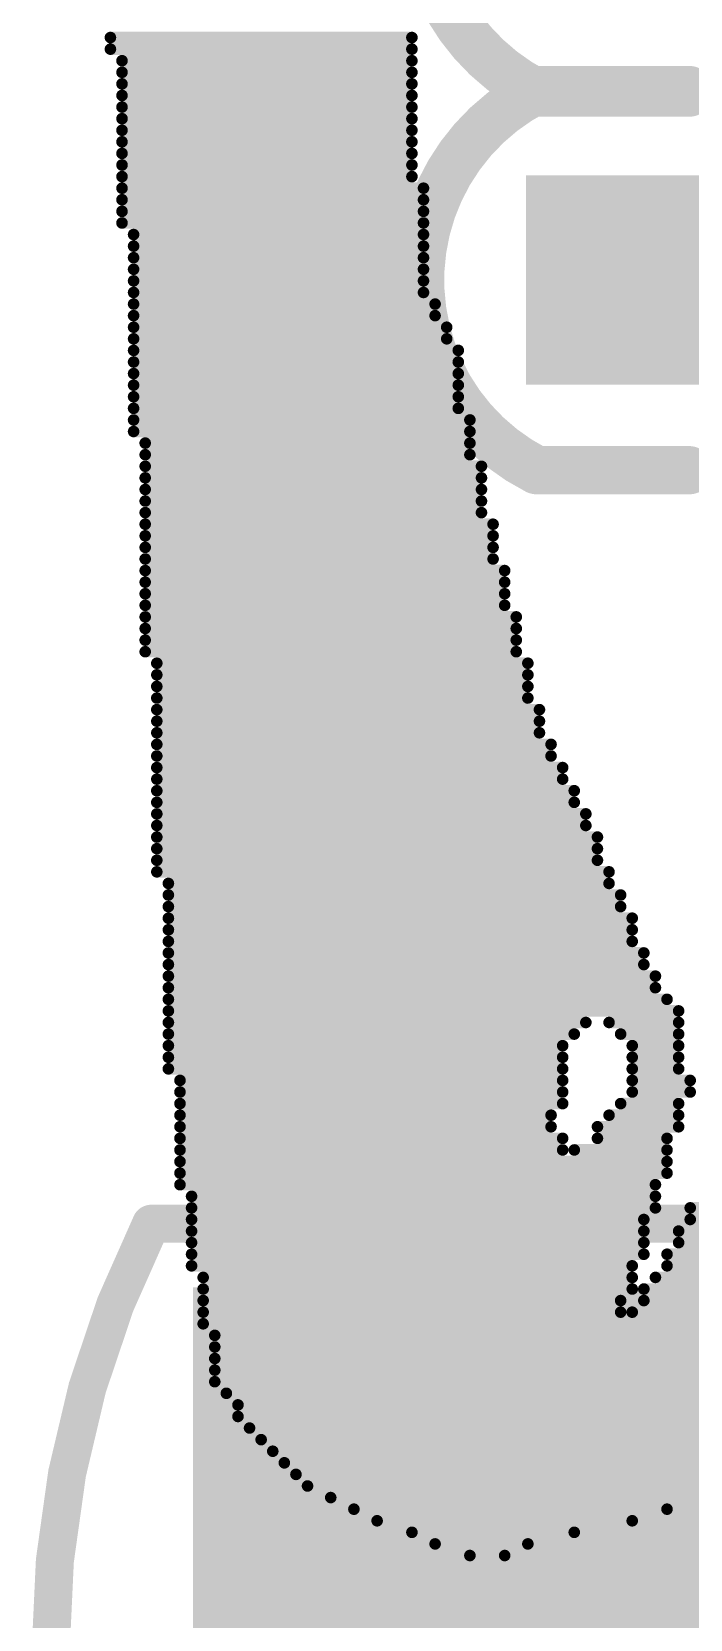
# Model space of a CAD drawing. Header units: millimetres. Extents: x -6 to 151, y -20 to 98.
# Drawn here: x 37.167 to 38.898, y 22.057 to 26.233 of the extents above; entities that cross this region are included whole.
import ezdxf

# ---------------------------------------------------------------- set-up
doc = ezdxf.new("R2010")
doc.units = ezdxf.units.MM
for name, color, linetype in [('BottomOverlay', 54, 'Continuous'), ('TopOverlay', 2, 'Continuous'), ('TopPaste', 8, 'Continuous'), ('TopSolder', 216, 'Continuous')]:
    doc.layers.add(name, color=color, linetype=linetype)

# ---------------------------------------------------------------- blocks, each defined once
blk = doc.blocks.new('CAP0402_46')
at = {"layer": 'TopPaste'}
for points in [[(-0.75, 0.25), (-0.25, 0.25), (-0.25, -0.25), (-0.75, -0.25)], [(0.25, 0.25), (0.75, 0.25), (0.75, -0.25), (0.25, -0.25)]]:
    blk.add_hatch(color=8, dxfattribs=at).paths.add_polyline_path(points)
at = {"layer": 'TopSolder'}
for points in [[(-0.7754, 0.2754), (-0.2246, 0.2754), (-0.2246, -0.2754), (-0.7754, -0.2754)], [(0.2246, 0.2754), (0.7754, 0.2754), (0.7754, -0.2754), (0.2246, -0.2754)]]:
    blk.add_hatch(color=216, dxfattribs=at).paths.add_polyline_path(points)
at = {"layer": 'TopOverlay', "const_width": 0.127}
for points in [[(-0.7472, -0.4997, -0.613401), (-0.7463, 0.5002)], [(0.7471, 0.4997, -0.613401), (0.7463, -0.5002)]]:
    blk.add_lwpolyline(points, format="xyb", dxfattribs=at)
for points in [[(-0.7466, 0.5), (-0.3466, 0.5)], [(0.3466, 0.5), (0.7466, 0.5)], [(-0.7466, -0.5), (-0.3466, -0.5)], [(0.3466, -0.5), (0.7466, -0.5)]]:
    blk.add_lwpolyline(points, dxfattribs=at)
at = {"layer": 'TopOverlay', "const_width": 0.0635}
for points in [[(-0.7784, 0.5, 1), (-0.7149, 0.5, 1)], [(-0.778, 0.5002, 1), (-0.7145, 0.5002, 1)], [(-0.3784, 0.5, 1), (-0.3149, 0.5, 1)], [(0.3149, 0.5, 1), (0.3784, 0.5, 1)], [(0.7149, 0.5, 1), (0.7784, 0.5, 1)], [(0.7154, 0.4997, 1), (0.7789, 0.4997, 1)], [(-0.7789, -0.4997, 1), (-0.7154, -0.4997, 1)], [(-0.7784, -0.5, 1), (-0.7149, -0.5, 1)], [(-0.3784, -0.5, 1), (-0.3149, -0.5, 1)], [(0.3149, -0.5, 1), (0.3784, -0.5, 1)], [(0.7145, -0.5002, 1), (0.778, -0.5002, 1)], [(0.7149, -0.5, 1), (0.7784, -0.5, 1)]]:
    blk.add_lwpolyline(points, format="xyb", close=True, dxfattribs=at)
blk = doc.blocks.new('CAP1206_161')
at = {"layer": 'TopPaste'}
for points in [[(-2.1, -0.925), (-2.1, 0.925), (-0.8, 0.925), (-0.8, -0.925)], [(0.8, -0.925), (0.8, 0.925), (2.1, 0.925), (2.1, -0.925)]]:
    blk.add_hatch(color=8, dxfattribs=at).paths.add_polyline_path(points)
at = {"layer": 'TopSolder'}
for points in [[(-2.1254, -0.9504), (-2.1254, 0.9504), (-0.7746, 0.9504), (-0.7746, -0.9504)], [(0.7746, -0.9504), (0.7746, 0.9504), (2.1254, 0.9504), (2.1254, -0.9504)]]:
    blk.add_hatch(color=216, dxfattribs=at).paths.add_polyline_path(points)
at = {"layer": 'TopOverlay', "const_width": 0.1}
for points in [[(-2.2352, -1.1176, -0.236068), (-2.2352, 1.1176)], [(2.2352, 1.1176, -0.236068), (2.2352, -1.1176)]]:
    blk.add_lwpolyline(points, format="xyb", dxfattribs=at)
for points in [[(-2.2352, 1.1176), (2.2352, 1.1176)], [(-2.2352, -1.1176), (2.2352, -1.1176)]]:
    blk.add_lwpolyline(points, dxfattribs=at)
at = {"layer": 'TopOverlay', "const_width": 0.05}
for points in [[(-2.2602, 1.1176, 1), (-2.2102, 1.1176, 1)], [(-2.2602, 1.1176, 1), (-2.2102, 1.1176, 1)], [(2.2102, 1.1176, 1), (2.2602, 1.1176, 1)], [(2.2102, 1.1176, 1), (2.2602, 1.1176, 1)], [(-2.2602, -1.1176, 1), (-2.2102, -1.1176, 1)], [(-2.2602, -1.1176, 1), (-2.2102, -1.1176, 1)], [(2.2102, -1.1176, 1), (2.2602, -1.1176, 1)], [(2.2102, -1.1176, 1), (2.2602, -1.1176, 1)]]:
    blk.add_lwpolyline(points, format="xyb", close=True, dxfattribs=at)
blk = doc.blocks.new('CAP0402_167')
at = {"layer": 'TopPaste'}
for points in [[(-0.75, 0.25), (-0.25, 0.25), (-0.25, -0.25), (-0.75, -0.25)], [(0.25, 0.25), (0.75, 0.25), (0.75, -0.25), (0.25, -0.25)]]:
    blk.add_hatch(color=8, dxfattribs=at).paths.add_polyline_path(points)
at = {"layer": 'TopSolder'}
for points in [[(-0.7754, 0.2754), (-0.2246, 0.2754), (-0.2246, -0.2754), (-0.7754, -0.2754)], [(0.2246, 0.2754), (0.7754, 0.2754), (0.7754, -0.2754), (0.2246, -0.2754)]]:
    blk.add_hatch(color=216, dxfattribs=at).paths.add_polyline_path(points)
at = {"layer": 'TopOverlay', "const_width": 0.127}
for points in [[(-0.7472, -0.4997, -0.613401), (-0.7463, 0.5002)], [(0.7471, 0.4997, -0.613401), (0.7463, -0.5002)]]:
    blk.add_lwpolyline(points, format="xyb", dxfattribs=at)
for points in [[(-0.7466, 0.5), (-0.3466, 0.5)], [(0.3466, 0.5), (0.7466, 0.5)], [(-0.7466, -0.5), (-0.3466, -0.5)], [(0.3466, -0.5), (0.7466, -0.5)]]:
    blk.add_lwpolyline(points, dxfattribs=at)
at = {"layer": 'TopOverlay', "const_width": 0.0635}
for points in [[(-0.7784, 0.5, 1), (-0.7149, 0.5, 1)], [(-0.778, 0.5002, 1), (-0.7145, 0.5002, 1)], [(-0.3784, 0.5, 1), (-0.3149, 0.5, 1)], [(0.3149, 0.5, 1), (0.3784, 0.5, 1)], [(0.7149, 0.5, 1), (0.7784, 0.5, 1)], [(0.7154, 0.4997, 1), (0.7789, 0.4997, 1)], [(-0.7789, -0.4997, 1), (-0.7154, -0.4997, 1)], [(-0.7784, -0.5, 1), (-0.7149, -0.5, 1)], [(-0.3784, -0.5, 1), (-0.3149, -0.5, 1)], [(0.3149, -0.5, 1), (0.3784, -0.5, 1)], [(0.7145, -0.5002, 1), (0.778, -0.5002, 1)], [(0.7149, -0.5, 1), (0.7784, -0.5, 1)]]:
    blk.add_lwpolyline(points, format="xyb", close=True, dxfattribs=at)

msp = doc.modelspace()

# ---------------------------------------------------------------- linework, layer by layer
at = {"layer": 'BottomOverlay', "const_width": 0.0305}
for points in [[(37.3736, 26.2179), (38.166, 26.2179)], [(37.3736, 26.1874), (38.166, 26.1874)], [(37.404, 26.1569), (38.166, 26.1569)], [(37.404, 26.1264), (38.166, 26.1264)], [(37.404, 26.096), (38.166, 26.096)], [(37.404, 26.0655), (38.166, 26.0655)], [(37.404, 26.035), (38.166, 26.035)], [(37.404, 26.0045), (38.166, 26.0045)], [(37.404, 25.974), (38.166, 25.974)], [(37.404, 25.9436), (38.166, 25.9436)], [(37.404, 25.9131), (38.166, 25.9131)], [(37.404, 25.8826), (38.166, 25.8826)], [(37.404, 25.8521), (38.166, 25.8521)], [(37.404, 25.8216), (38.1965, 25.8216)], [(37.404, 25.7912), (38.1965, 25.7912)], [(37.404, 25.7607), (38.1965, 25.7607)], [(37.404, 25.7302), (38.1965, 25.7302)], [(37.4345, 25.6997), (38.1965, 25.6997)], [(37.4345, 25.6692), (38.1965, 25.6692)], [(37.4345, 25.6388), (38.1965, 25.6388)], [(37.4345, 25.6083), (38.1965, 25.6083)], [(37.4345, 25.5778), (38.1965, 25.5778)], [(37.4345, 25.5473), (38.1965, 25.5473)], [(37.4345, 25.5168), (38.227, 25.5168)], [(37.4345, 25.4864), (38.227, 25.4864)], [(37.4345, 25.4559), (38.2575, 25.4559)], [(37.4345, 25.4254), (38.2575, 25.4254)], [(37.4345, 25.3949), (38.288, 25.3949)], [(37.4345, 25.3644), (38.288, 25.3644)], [(37.4345, 25.334), (38.288, 25.334)], [(37.4345, 25.3035), (38.288, 25.3035)], [(37.4345, 25.273), (38.288, 25.273)], [(37.4345, 25.2425), (38.288, 25.2425)], [(37.4345, 25.212), (38.3184, 25.212)], [(37.4345, 25.1816), (38.3184, 25.1816)], [(37.465, 25.1511), (38.3184, 25.1511)], [(37.465, 25.1206), (38.3184, 25.1206)], [(37.465, 25.0901), (38.3489, 25.0901)], [(37.465, 25.0596), (38.3489, 25.0596)], [(37.465, 25.0292), (38.3489, 25.0292)], [(37.465, 24.9987), (38.3489, 24.9987)], [(37.465, 24.9682), (38.3489, 24.9682)], [(37.465, 24.9377), (38.3794, 24.9377)], [(37.465, 24.9072), (38.3794, 24.9072)], [(37.465, 24.8768), (38.3794, 24.8768)], [(37.465, 24.8463), (38.3794, 24.8463)], [(37.465, 24.8158), (38.4099, 24.8158)], [(37.465, 24.7853), (38.4099, 24.7853)], [(37.465, 24.7548), (38.4099, 24.7548)], [(37.465, 24.7244), (38.4099, 24.7244)], [(37.465, 24.6939), (38.4404, 24.6939)], [(37.465, 24.6634), (38.4404, 24.6634)], [(37.465, 24.6329), (38.4404, 24.6329)], [(37.465, 24.6024), (38.4404, 24.6024)], [(37.4955, 24.572), (38.4708, 24.572)], [(37.4955, 24.5415), (38.4708, 24.5415)], [(37.4955, 24.511), (38.4708, 24.511)], [(37.4955, 24.4805), (38.4708, 24.4805)], [(37.4955, 24.45), (38.5013, 24.45)], [(37.4955, 24.4196), (38.5013, 24.4196)], [(37.4955, 24.3891), (38.5013, 24.3891)], [(37.4955, 24.3586), (38.5318, 24.3586)], [(37.4955, 24.3281), (38.5318, 24.3281)], [(37.4955, 24.2976), (38.5623, 24.2976)], [(37.4955, 24.2672), (38.5623, 24.2672)], [(37.4955, 24.2367), (38.5928, 24.2367)], [(37.4955, 24.2062), (38.5928, 24.2062)], [(37.4955, 24.1757), (38.6232, 24.1757)], [(37.4955, 24.1452), (38.6232, 24.1452)], [(37.4955, 24.1148), (38.6537, 24.1148)], [(37.4955, 24.0843), (38.6537, 24.0843)], [(37.4955, 24.0538), (38.6537, 24.0538)], [(37.4955, 24.0233), (38.6842, 24.0233)], [(37.526, 23.9928), (38.6842, 23.9928)], [(37.526, 23.9624), (38.7147, 23.9624)], [(37.526, 23.9319), (38.7147, 23.9319)], [(37.526, 23.9014), (38.7452, 23.9014)], [(37.526, 23.8709), (38.7452, 23.8709)], [(37.526, 23.8404), (38.7452, 23.8404)], [(37.526, 23.81), (38.7756, 23.81)], [(37.526, 23.7795), (38.7756, 23.7795)], [(37.526, 23.749), (38.8061, 23.749)], [(37.526, 23.7185), (38.8061, 23.7185)], [(37.526, 23.688), (38.8366, 23.688)], [(37.526, 23.6576), (38.8671, 23.6576)], [(37.526, 23.6271), (38.6232, 23.6271)], [(38.6842, 23.6271), (38.8671, 23.6271)], [(37.526, 23.5966), (38.5928, 23.5966)], [(38.7147, 23.5966), (38.8671, 23.5966)], [(37.526, 23.5661), (38.5623, 23.5661)], [(38.7452, 23.5661), (38.8671, 23.5661)], [(37.526, 23.5356), (38.5623, 23.5356)], [(37.526, 23.5052), (38.5623, 23.5052)], [(38.7452, 23.5356), (38.8671, 23.5356)], [(38.7452, 23.5052), (38.8671, 23.5052)], [(37.5564, 23.4747), (38.5623, 23.4747)], [(38.7452, 23.4747), (38.8976, 23.4747)], [(37.5564, 23.4442), (38.5623, 23.4442)], [(37.5564, 23.4137), (38.5623, 23.4137)], [(38.7147, 23.4137), (38.8671, 23.4137)], [(38.7452, 23.4442), (38.8976, 23.4442)], [(37.5564, 23.3832), (38.5318, 23.3832)], [(38.6842, 23.3832), (38.8671, 23.3832)], [(37.5564, 23.3528), (38.5318, 23.3528)], [(38.6537, 23.3528), (38.8671, 23.3528)], [(37.5564, 23.3223), (38.5623, 23.3223)], [(37.5564, 23.2918), (38.5623, 23.2918)], [(38.5928, 23.2918), (38.8366, 23.2918)], [(38.6537, 23.3223), (38.8366, 23.3223)], [(37.5564, 23.2613), (38.8366, 23.2613)], [(37.5564, 23.2308), (38.8366, 23.2308)], [(37.5564, 23.2004), (38.8061, 23.2004)], [(37.5869, 23.1699), (38.8061, 23.1699)], [(37.5869, 23.1394), (38.8061, 23.1394)], [(38.8976, 23.1394), (41.1836, 23.1394)], [(37.5869, 23.1089), (38.7756, 23.1089)], [(37.5869, 23.0784), (38.7756, 23.0784)], [(38.8671, 23.0784), (41.0007, 23.0784)], [(38.8976, 23.1089), (41.0921, 23.1089)], [(37.5869, 23.048), (38.7756, 23.048)], [(38.8671, 23.048), (40.9092, 23.048)], [(37.5869, 23.0175), (38.7756, 23.0175)], [(38.8366, 23.0175), (40.8483, 23.0175)], [(37.5869, 22.987), (38.7452, 22.987)], [(37.6174, 22.9565), (38.7452, 22.9565)], [(38.8061, 22.9565), (40.6959, 22.9565)], [(38.8366, 22.987), (40.7873, 22.987)], [(37.6174, 22.926), (38.7452, 22.926)], [(38.7756, 22.926), (40.6349, 22.926)], [(37.6174, 22.8956), (38.7147, 22.8956)], [(38.7756, 22.8956), (40.5435, 22.8956)], [(37.6174, 22.8651), (38.7147, 22.8651)], [(37.6174, 22.8346), (40.4216, 22.8346)], [(38.7452, 22.8651), (40.4825, 22.8651)], [(37.6479, 22.8041), (40.3301, 22.8041)], [(37.6479, 22.7736), (40.2387, 22.7736)], [(37.6479, 22.7432), (40.1472, 22.7432)], [(37.6479, 22.7127), (40.0863, 22.7127)], [(37.6479, 22.6822), (39.9948, 22.6822)], [(37.6784, 22.6517), (39.7815, 22.6517)], [(37.7088, 22.6212), (39.69, 22.6212)], [(37.7088, 22.5908), (39.6291, 22.5908)], [(37.7393, 22.5603), (39.5376, 22.5603)], [(37.7698, 22.5298), (39.3852, 22.5298)], [(37.8003, 22.4993), (39.2633, 22.4993)], [(37.8308, 22.4688), (39.1719, 22.4688)], [(37.8612, 22.4384), (39.0804, 22.4384)], [(37.8917, 22.4079), (38.989, 22.4079)], [(37.9527, 22.3774), (38.928, 22.3774)], [(38.0136, 22.3469), (38.8366, 22.3469)], [(38.0746, 22.3164), (38.7452, 22.3164)], [(38.166, 22.286), (38.5928, 22.286)], [(38.227, 22.2555), (38.4708, 22.2555)], [(38.3184, 22.225), (38.4099, 22.225)]]:
    msp.add_lwpolyline(points, dxfattribs=at)
at = {"layer": 'BottomOverlay', "const_width": 0.0152}
for points in [[(37.3659, 26.2179, 1), (37.3812, 26.2179, 1)], [(38.1584, 26.2179, 1), (38.1737, 26.2179, 1)], [(37.3659, 26.1874, 1), (37.3812, 26.1874, 1)], [(38.1584, 26.1874, 1), (38.1737, 26.1874, 1)], [(37.3964, 26.1569, 1), (37.4117, 26.1569, 1)], [(37.3964, 26.1264, 1), (37.4117, 26.1264, 1)], [(38.1584, 26.1569, 1), (38.1737, 26.1569, 1)], [(38.1584, 26.1264, 1), (38.1737, 26.1264, 1)], [(37.3964, 26.096, 1), (37.4117, 26.096, 1)], [(38.1584, 26.096, 1), (38.1737, 26.096, 1)], [(37.3964, 26.0655, 1), (37.4117, 26.0655, 1)], [(38.1584, 26.0655, 1), (38.1737, 26.0655, 1)], [(37.3964, 26.035, 1), (37.4117, 26.035, 1)], [(37.3964, 26.0045, 1), (37.4117, 26.0045, 1)], [(38.1584, 26.035, 1), (38.1737, 26.035, 1)], [(38.1584, 26.0045, 1), (38.1737, 26.0045, 1)], [(37.3964, 25.974, 1), (37.4117, 25.974, 1)], [(38.1584, 25.974, 1), (38.1737, 25.974, 1)], [(37.3964, 25.9436, 1), (37.4117, 25.9436, 1)], [(38.1584, 25.9436, 1), (38.1737, 25.9436, 1)], [(37.3964, 25.9131, 1), (37.4117, 25.9131, 1)], [(37.3964, 25.8826, 1), (37.4117, 25.8826, 1)], [(38.1584, 25.9131, 1), (38.1737, 25.9131, 1)], [(38.1584, 25.8826, 1), (38.1737, 25.8826, 1)], [(37.3964, 25.8521, 1), (37.4117, 25.8521, 1)], [(38.1584, 25.8521, 1), (38.1737, 25.8521, 1)], [(37.3964, 25.8216, 1), (37.4117, 25.8216, 1)], [(37.3964, 25.7912, 1), (37.4117, 25.7912, 1)], [(38.1889, 25.8216, 1), (38.2041, 25.8216, 1)], [(38.1889, 25.7912, 1), (38.2041, 25.7912, 1)], [(37.3964, 25.7607, 1), (37.4117, 25.7607, 1)], [(38.1889, 25.7607, 1), (38.2041, 25.7607, 1)], [(37.3964, 25.7302, 1), (37.4117, 25.7302, 1)], [(38.1889, 25.7302, 1), (38.2041, 25.7302, 1)], [(37.4269, 25.6997, 1), (37.4421, 25.6997, 1)], [(37.4269, 25.6692, 1), (37.4421, 25.6692, 1)], [(38.1889, 25.6997, 1), (38.2041, 25.6997, 1)], [(38.1889, 25.6692, 1), (38.2041, 25.6692, 1)], [(37.4269, 25.6388, 1), (37.4421, 25.6388, 1)], [(38.1889, 25.6388, 1), (38.2041, 25.6388, 1)], [(37.4269, 25.6083, 1), (37.4421, 25.6083, 1)], [(38.1889, 25.6083, 1), (38.2041, 25.6083, 1)], [(37.4269, 25.5778, 1), (37.4421, 25.5778, 1)], [(37.4269, 25.5473, 1), (37.4421, 25.5473, 1)], [(38.1889, 25.5778, 1), (38.2041, 25.5778, 1)], [(38.1889, 25.5473, 1), (38.2041, 25.5473, 1)], [(37.4269, 25.5168, 1), (37.4421, 25.5168, 1)], [(38.2194, 25.5168, 1), (38.2346, 25.5168, 1)], [(37.4269, 25.4864, 1), (37.4421, 25.4864, 1)], [(38.2194, 25.4864, 1), (38.2346, 25.4864, 1)], [(37.4269, 25.4559, 1), (37.4421, 25.4559, 1)], [(37.4269, 25.4254, 1), (37.4421, 25.4254, 1)], [(38.2499, 25.4559, 1), (38.2651, 25.4559, 1)], [(38.2499, 25.4254, 1), (38.2651, 25.4254, 1)], [(37.4269, 25.3949, 1), (37.4421, 25.3949, 1)], [(38.2803, 25.3949, 1), (38.2956, 25.3949, 1)], [(37.4269, 25.3644, 1), (37.4421, 25.3644, 1)], [(37.4269, 25.334, 1), (37.4421, 25.334, 1)], [(38.2803, 25.3644, 1), (38.2956, 25.3644, 1)], [(38.2803, 25.334, 1), (38.2956, 25.334, 1)], [(37.4269, 25.3035, 1), (37.4421, 25.3035, 1)], [(38.2803, 25.3035, 1), (38.2956, 25.3035, 1)], [(37.4269, 25.273, 1), (37.4421, 25.273, 1)], [(38.2803, 25.273, 1), (38.2956, 25.273, 1)], [(37.4269, 25.2425, 1), (37.4421, 25.2425, 1)], [(37.4269, 25.212, 1), (37.4421, 25.212, 1)], [(38.2803, 25.2425, 1), (38.2956, 25.2425, 1)], [(38.3108, 25.212, 1), (38.3261, 25.212, 1)], [(37.4269, 25.1816, 1), (37.4421, 25.1816, 1)], [(38.3108, 25.1816, 1), (38.3261, 25.1816, 1)], [(37.4574, 25.1511, 1), (37.4726, 25.1511, 1)], [(38.3108, 25.1511, 1), (38.3261, 25.1511, 1)], [(37.4574, 25.1206, 1), (37.4726, 25.1206, 1)], [(37.4574, 25.0901, 1), (37.4726, 25.0901, 1)], [(38.3108, 25.1206, 1), (38.3261, 25.1206, 1)], [(38.3413, 25.0901, 1), (38.3565, 25.0901, 1)], [(37.4574, 25.0596, 1), (37.4726, 25.0596, 1)], [(38.3413, 25.0596, 1), (38.3565, 25.0596, 1)], [(37.4574, 25.0292, 1), (37.4726, 25.0292, 1)], [(37.4574, 24.9987, 1), (37.4726, 24.9987, 1)], [(38.3413, 25.0292, 1), (38.3565, 25.0292, 1)], [(38.3413, 24.9987, 1), (38.3565, 24.9987, 1)], [(37.4574, 24.9682, 1), (37.4726, 24.9682, 1)], [(38.3413, 24.9682, 1), (38.3565, 24.9682, 1)], [(37.4574, 24.9377, 1), (37.4726, 24.9377, 1)], [(38.3718, 24.9377, 1), (38.387, 24.9377, 1)], [(37.4574, 24.9072, 1), (37.4726, 24.9072, 1)], [(37.4574, 24.8768, 1), (37.4726, 24.8768, 1)], [(38.3718, 24.9072, 1), (38.387, 24.9072, 1)], [(38.3718, 24.8768, 1), (38.387, 24.8768, 1)], [(37.4574, 24.8463, 1), (37.4726, 24.8463, 1)], [(38.3718, 24.8463, 1), (38.387, 24.8463, 1)], [(37.4574, 24.8158, 1), (37.4726, 24.8158, 1)], [(38.4023, 24.8158, 1), (38.4175, 24.8158, 1)], [(37.4574, 24.7853, 1), (37.4726, 24.7853, 1)], [(37.4574, 24.7548, 1), (37.4726, 24.7548, 1)], [(38.4023, 24.7853, 1), (38.4175, 24.7853, 1)], [(38.4023, 24.7548, 1), (38.4175, 24.7548, 1)], [(37.4574, 24.7244, 1), (37.4726, 24.7244, 1)], [(38.4023, 24.7244, 1), (38.4175, 24.7244, 1)], [(37.4574, 24.6939, 1), (37.4726, 24.6939, 1)], [(38.4327, 24.6939, 1), (38.448, 24.6939, 1)], [(37.4574, 24.6634, 1), (37.4726, 24.6634, 1)], [(37.4574, 24.6329, 1), (37.4726, 24.6329, 1)], [(38.4327, 24.6634, 1), (38.448, 24.6634, 1)], [(38.4327, 24.6329, 1), (38.448, 24.6329, 1)], [(37.4574, 24.6024, 1), (37.4726, 24.6024, 1)], [(38.4327, 24.6024, 1), (38.448, 24.6024, 1)], [(37.4879, 24.572, 1), (37.5031, 24.572, 1)], [(37.4879, 24.5415, 1), (37.5031, 24.5415, 1)], [(38.4632, 24.572, 1), (38.4785, 24.572, 1)], [(38.4632, 24.5415, 1), (38.4785, 24.5415, 1)], [(37.4879, 24.511, 1), (37.5031, 24.511, 1)], [(38.4632, 24.511, 1), (38.4785, 24.511, 1)], [(37.4879, 24.4805, 1), (37.5031, 24.4805, 1)], [(38.4632, 24.4805, 1), (38.4785, 24.4805, 1)], [(37.4879, 24.45, 1), (37.5031, 24.45, 1)], [(37.4879, 24.4196, 1), (37.5031, 24.4196, 1)], [(38.4937, 24.45, 1), (38.5089, 24.45, 1)], [(38.4937, 24.4196, 1), (38.5089, 24.4196, 1)], [(37.4879, 24.3891, 1), (37.5031, 24.3891, 1)], [(38.4937, 24.3891, 1), (38.5089, 24.3891, 1)], [(37.4879, 24.3586, 1), (37.5031, 24.3586, 1)], [(38.5242, 24.3586, 1), (38.5394, 24.3586, 1)], [(37.4879, 24.3281, 1), (37.5031, 24.3281, 1)], [(37.4879, 24.2976, 1), (37.5031, 24.2976, 1)], [(38.5242, 24.3281, 1), (38.5394, 24.3281, 1)], [(38.5547, 24.2976, 1), (38.5699, 24.2976, 1)], [(37.4879, 24.2672, 1), (37.5031, 24.2672, 1)], [(38.5547, 24.2672, 1), (38.5699, 24.2672, 1)], [(37.4879, 24.2367, 1), (37.5031, 24.2367, 1)], [(37.4879, 24.2062, 1), (37.5031, 24.2062, 1)], [(38.5851, 24.2367, 1), (38.6004, 24.2367, 1)], [(38.5851, 24.2062, 1), (38.6004, 24.2062, 1)], [(37.4879, 24.1757, 1), (37.5031, 24.1757, 1)], [(38.6156, 24.1757, 1), (38.6309, 24.1757, 1)], [(37.4879, 24.1452, 1), (37.5031, 24.1452, 1)], [(38.6156, 24.1452, 1), (38.6309, 24.1452, 1)], [(37.4879, 24.1148, 1), (37.5031, 24.1148, 1)], [(37.4879, 24.0843, 1), (37.5031, 24.0843, 1)], [(38.6461, 24.1148, 1), (38.6613, 24.1148, 1)], [(38.6461, 24.0843, 1), (38.6613, 24.0843, 1)], [(37.4879, 24.0538, 1), (37.5031, 24.0538, 1)], [(38.6461, 24.0538, 1), (38.6613, 24.0538, 1)], [(37.4879, 24.0233, 1), (37.5031, 24.0233, 1)], [(38.6766, 24.0233, 1), (38.6918, 24.0233, 1)], [(37.5183, 23.9928, 1), (37.5336, 23.9928, 1)], [(37.5183, 23.9624, 1), (37.5336, 23.9624, 1)], [(38.6766, 23.9928, 1), (38.6918, 23.9928, 1)], [(38.7071, 23.9624, 1), (38.7223, 23.9624, 1)], [(37.5183, 23.9319, 1), (37.5336, 23.9319, 1)], [(38.7071, 23.9319, 1), (38.7223, 23.9319, 1)], [(37.5183, 23.9014, 1), (37.5336, 23.9014, 1)], [(37.5183, 23.8709, 1), (37.5336, 23.8709, 1)], [(38.7375, 23.9014, 1), (38.7528, 23.9014, 1)], [(38.7375, 23.8709, 1), (38.7528, 23.8709, 1)], [(37.5183, 23.8404, 1), (37.5336, 23.8404, 1)], [(38.7375, 23.8404, 1), (38.7528, 23.8404, 1)], [(37.5183, 23.81, 1), (37.5336, 23.81, 1)], [(38.768, 23.81, 1), (38.7833, 23.81, 1)], [(37.5183, 23.7795, 1), (37.5336, 23.7795, 1)], [(37.5183, 23.749, 1), (37.5336, 23.749, 1)], [(38.768, 23.7795, 1), (38.7833, 23.7795, 1)], [(38.7985, 23.749, 1), (38.8137, 23.749, 1)], [(37.5183, 23.7185, 1), (37.5336, 23.7185, 1)], [(38.7985, 23.7185, 1), (38.8137, 23.7185, 1)], [(37.5183, 23.688, 1), (37.5336, 23.688, 1)], [(38.829, 23.688, 1), (38.8442, 23.688, 1)], [(37.5183, 23.6576, 1), (37.5336, 23.6576, 1)], [(37.5183, 23.6271, 1), (37.5336, 23.6271, 1)], [(38.6156, 23.6271, 1), (38.6309, 23.6271, 1)], [(38.6766, 23.6271, 1), (38.6918, 23.6271, 1)], [(38.8595, 23.6576, 1), (38.8747, 23.6576, 1)], [(38.8595, 23.6271, 1), (38.8747, 23.6271, 1)], [(37.5183, 23.5966, 1), (37.5336, 23.5966, 1)], [(38.5851, 23.5966, 1), (38.6004, 23.5966, 1)], [(38.7071, 23.5966, 1), (38.7223, 23.5966, 1)], [(38.8595, 23.5966, 1), (38.8747, 23.5966, 1)], [(37.5183, 23.5661, 1), (37.5336, 23.5661, 1)], [(38.5547, 23.5661, 1), (38.5699, 23.5661, 1)], [(38.7375, 23.5661, 1), (38.7528, 23.5661, 1)], [(38.8595, 23.5661, 1), (38.8747, 23.5661, 1)], [(37.5183, 23.5356, 1), (37.5336, 23.5356, 1)], [(37.5183, 23.5052, 1), (37.5336, 23.5052, 1)], [(38.5547, 23.5356, 1), (38.5699, 23.5356, 1)], [(38.5547, 23.5052, 1), (38.5699, 23.5052, 1)], [(38.7375, 23.5356, 1), (38.7528, 23.5356, 1)], [(38.7375, 23.5052, 1), (38.7528, 23.5052, 1)], [(38.8595, 23.5356, 1), (38.8747, 23.5356, 1)], [(38.8595, 23.5052, 1), (38.8747, 23.5052, 1)], [(37.5488, 23.4747, 1), (37.5641, 23.4747, 1)], [(38.5547, 23.4747, 1), (38.5699, 23.4747, 1)], [(38.7375, 23.4747, 1), (38.7528, 23.4747, 1)], [(38.8899, 23.4747, 1), (38.9052, 23.4747, 1)], [(37.5488, 23.4442, 1), (37.5641, 23.4442, 1)], [(37.5488, 23.4137, 1), (37.5641, 23.4137, 1)], [(38.5547, 23.4442, 1), (38.5699, 23.4442, 1)], [(38.5547, 23.4137, 1), (38.5699, 23.4137, 1)], [(38.7071, 23.4137, 1), (38.7223, 23.4137, 1)], [(38.7375, 23.4442, 1), (38.7528, 23.4442, 1)], [(38.8595, 23.4137, 1), (38.8747, 23.4137, 1)], [(38.8899, 23.4442, 1), (38.9052, 23.4442, 1)], [(37.5488, 23.3832, 1), (37.5641, 23.3832, 1)], [(38.5242, 23.3832, 1), (38.5394, 23.3832, 1)], [(38.6766, 23.3832, 1), (38.6918, 23.3832, 1)], [(38.8595, 23.3832, 1), (38.8747, 23.3832, 1)], [(37.5488, 23.3528, 1), (37.5641, 23.3528, 1)], [(38.5242, 23.3528, 1), (38.5394, 23.3528, 1)], [(38.6461, 23.3528, 1), (38.6613, 23.3528, 1)], [(38.8595, 23.3528, 1), (38.8747, 23.3528, 1)], [(37.5488, 23.3223, 1), (37.5641, 23.3223, 1)], [(37.5488, 23.2918, 1), (37.5641, 23.2918, 1)], [(38.5547, 23.3223, 1), (38.5699, 23.3223, 1)], [(38.5547, 23.2918, 1), (38.5699, 23.2918, 1)], [(38.5851, 23.2918, 1), (38.6004, 23.2918, 1)], [(38.6461, 23.3223, 1), (38.6613, 23.3223, 1)], [(38.829, 23.3223, 1), (38.8442, 23.3223, 1)], [(38.829, 23.2918, 1), (38.8442, 23.2918, 1)], [(37.5488, 23.2613, 1), (37.5641, 23.2613, 1)], [(38.829, 23.2613, 1), (38.8442, 23.2613, 1)], [(37.5488, 23.2308, 1), (37.5641, 23.2308, 1)], [(38.829, 23.2308, 1), (38.8442, 23.2308, 1)], [(37.5488, 23.2004, 1), (37.5641, 23.2004, 1)], [(37.5793, 23.1699, 1), (37.5945, 23.1699, 1)], [(38.7985, 23.2004, 1), (38.8137, 23.2004, 1)], [(38.7985, 23.1699, 1), (38.8137, 23.1699, 1)], [(37.5793, 23.1394, 1), (37.5945, 23.1394, 1)], [(38.7985, 23.1394, 1), (38.8137, 23.1394, 1)], [(38.8899, 23.1394, 1), (38.9052, 23.1394, 1)], [(37.5793, 23.1089, 1), (37.5945, 23.1089, 1)], [(37.5793, 23.0784, 1), (37.5945, 23.0784, 1)], [(38.768, 23.1089, 1), (38.7833, 23.1089, 1)], [(38.768, 23.0784, 1), (38.7833, 23.0784, 1)], [(38.8595, 23.0784, 1), (38.8747, 23.0784, 1)], [(38.8899, 23.1089, 1), (38.9052, 23.1089, 1)], [(37.5793, 23.048, 1), (37.5945, 23.048, 1)], [(38.768, 23.048, 1), (38.7833, 23.048, 1)], [(38.8595, 23.048, 1), (38.8747, 23.048, 1)], [(37.5793, 23.0175, 1), (37.5945, 23.0175, 1)], [(38.768, 23.0175, 1), (38.7833, 23.0175, 1)], [(38.829, 23.0175, 1), (38.8442, 23.0175, 1)], [(37.5793, 22.987, 1), (37.5945, 22.987, 1)], [(37.6098, 22.9565, 1), (37.625, 22.9565, 1)], [(38.7375, 22.987, 1), (38.7528, 22.987, 1)], [(38.7375, 22.9565, 1), (38.7528, 22.9565, 1)], [(38.7985, 22.9565, 1), (38.8137, 22.9565, 1)], [(38.829, 22.987, 1), (38.8442, 22.987, 1)], [(37.6098, 22.926, 1), (37.625, 22.926, 1)], [(38.7375, 22.926, 1), (38.7528, 22.926, 1)], [(38.768, 22.926, 1), (38.7833, 22.926, 1)], [(37.6098, 22.8956, 1), (37.625, 22.8956, 1)], [(38.7071, 22.8956, 1), (38.7223, 22.8956, 1)], [(38.768, 22.8956, 1), (38.7833, 22.8956, 1)], [(37.6098, 22.8651, 1), (37.625, 22.8651, 1)], [(37.6098, 22.8346, 1), (37.625, 22.8346, 1)], [(38.7071, 22.8651, 1), (38.7223, 22.8651, 1)], [(38.7375, 22.8651, 1), (38.7528, 22.8651, 1)], [(37.6403, 22.8041, 1), (37.6555, 22.8041, 1)], [(37.6403, 22.7736, 1), (37.6555, 22.7736, 1)], [(37.6403, 22.7432, 1), (37.6555, 22.7432, 1)], [(37.6403, 22.7127, 1), (37.6555, 22.7127, 1)], [(37.6403, 22.6822, 1), (37.6555, 22.6822, 1)], [(37.6707, 22.6517, 1), (37.686, 22.6517, 1)], [(37.7012, 22.6212, 1), (37.7165, 22.6212, 1)], [(37.7012, 22.5908, 1), (37.7165, 22.5908, 1)], [(37.7317, 22.5603, 1), (37.7469, 22.5603, 1)], [(37.7622, 22.5298, 1), (37.7774, 22.5298, 1)], [(37.7927, 22.4993, 1), (37.8079, 22.4993, 1)], [(37.8231, 22.4688, 1), (37.8384, 22.4688, 1)], [(37.8536, 22.4384, 1), (37.8689, 22.4384, 1)], [(37.8841, 22.4079, 1), (37.8993, 22.4079, 1)], [(37.9451, 22.3774, 1), (37.9603, 22.3774, 1)], [(38.006, 22.3469, 1), (38.0213, 22.3469, 1)], [(38.829, 22.3469, 1), (38.8442, 22.3469, 1)], [(38.067, 22.3164, 1), (38.0822, 22.3164, 1)], [(38.1584, 22.286, 1), (38.1737, 22.286, 1)], [(38.5851, 22.286, 1), (38.6004, 22.286, 1)], [(38.7375, 22.3164, 1), (38.7528, 22.3164, 1)], [(38.2194, 22.2555, 1), (38.2346, 22.2555, 1)], [(38.4632, 22.2555, 1), (38.4785, 22.2555, 1)], [(38.3108, 22.225, 1), (38.3261, 22.225, 1)], [(38.4023, 22.225, 1), (38.4175, 22.225, 1)]]:
    msp.add_lwpolyline(points, format="xyb", close=True, dxfattribs=at)

# ---------------------------------------------------------------- block references
for name, p in [('CAP0402_167', (39.2409, 26.573)), ('CAP0402_46', (39.2409, 25.5798)), ('CAP1206_161', (39.7159, 21.9801))]:
    msp.add_blockref(name, p)

doc.saveas('drawing.dxf')
